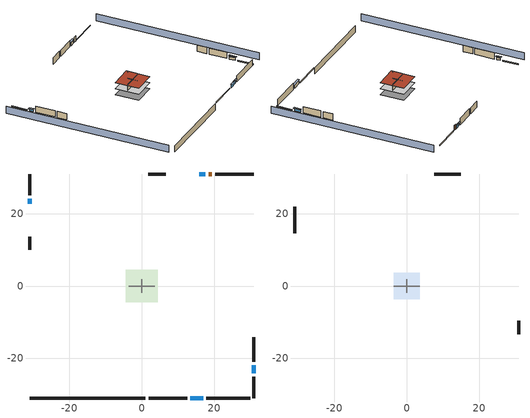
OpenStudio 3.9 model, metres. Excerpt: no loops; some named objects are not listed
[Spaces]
conditioned space 1
 floor foundation (Slab2 construction): -4.44,-4.44 -4.44,4.44 4.44,4.44 4.44,-4.44 z-2.13
 floor adiabatic (AdiabaticFloorConstruction): -4.44,-4.44 -4.44,4.44 4.44,4.44 4.44,-4.44 z0.3
 wall outside (Wall3 construction): 17.88,-30.94 30.01,-30.94 z0.3:2.74
 wall outside (Wall4 construction): -30.94,13.6 -30.94,10.08 z0.3:2.74
 wall outside (Wall7 construction): 6.68,30.94 1.74,30.94 z0.3:2.74
 wall outside (Wall8 construction): 30.94,-20.94 30.94,-14.2 z0.3:2.74
 wall outside (RimJoist1 construction): 1.9,-30.94 12.54,-30.94 z0.3:0.61
 wall outside (RimJoist2 construction): -30.94,30.94 -30.94,25.03 z0.3:0.61
 wall outside (RimJoist3 construction): 30.94,30.94 20.3,30.94 z0.3:0.61
 wall outside (RimJoist4 construction): 30.94,-30.94 30.94,-25.03 z0.3:0.61
 wall outside (AdiabaticWallConstruction): 13.47,-30.94 16.95,-30.94 z0.3:1.46; -30.94,24.1 -30.94,22.77 z0.3:1.19; 17.53,30.94 15.85,30.94 z0.3:1.43; 30.94,-24.1 30.94,-21.87 z0.3:1.31
 wall outside (AdiabaticWallConstruction 1): 19.38,30.94 18.46,30.94 z0.3:2.34
 wall to garage 1 (Wall5 construction): 3.66,0 -3.66,0 z0.3:2.74
 wall to garage 1 (Wall6 construction): 0,1.83 0,-1.83 z0.3:2.74
 wall foundation (FoundationWall1 construction): -30.94,-30.94 0.97,-30.94 z-2.13:0.3
 window (WindowConstruction): 13.47,-30.94 16.95,-30.94 z0.3:1.46
 window (WindowConstruction 1): -30.94,24.1 -30.94,22.77 z0.3:1.19
 window (WindowConstruction 2): 17.53,30.94 15.85,30.94 z0.3:1.43
 window (WindowConstruction 3): 30.94,-24.1 30.94,-21.87 z0.3:1.31
 door (Door): 19.37,30.94 18.46,30.94 z0.3:2.34
 ceiling adiabatic (AdiabaticFloorConstruction): 4.44,-4.44 4.44,4.44 -4.44,4.44 -4.44,-4.44 z0.3
 roof outside (Roof2 construction): -4.44,4.44 -4.44,-4.44 4.44,-4.44 4.44,4.44 z2.74
garage 1
 floor foundation (Slab1 construction): -3.66,-3.66 -3.66,3.66 3.66,3.66 3.66,-3.66 z0
 wall outside (Wall1 construction): -30.94,21.85 -30.94,14.53 z0.3:2.74
 wall outside (Wall2 construction): 14.92,30.94 7.61,30.94 z0.3:2.74
 wall outside (Wall9 construction): 30.94,-13.27 30.94,-9.61 z0.3:2.74
 roof outside (Roof1 construction): -3.66,3.66 -3.66,-3.66 3.66,-3.66 3.66,3.66 z2.74
shading: 35.51,-30.94 35.51,30.94 / -35.51,30.94 -35.51,-30.94 z0:2.74; 17.25,-30.94 13.16,-30.94 13.16,-31.55 17.25,-31.55 z1.77; -30.94,22.47 -30.94,24.4 -31.55,24.4 -31.55,22.47 z1.49; 15.55,30.94 17.84,30.94 17.84,31.55 15.55,31.55 z1.74; 30.94,-21.57 30.94,-24.4 31.55,-24.4 31.55,-21.57 z1.62
[Site]
Portland Intl Arpt_OR: Latitude {deg}=45.59; Longitude {deg}=-122.6; Time Zone {hr}=-8; Elevation {m}=33; Terrain=Suburbs; Keep Site Location Information=Yes
[Site:GroundTemperature:Shallow]
10.2558, 8.96328, 8.85977, 9.47314, 11.9355, 14.3863, 16.5111, 17.8571, 17.9714, 16.8767, 14.8061, 12.4304
[Site:WaterMainsTemperature]
Calculation Method=Schedule; Temperature Schedule=mains temperature schedule
[Building]
Building 1
[Material] Roughness=Rough
Name | Thickness {m} | Conductivity {W/m-K} | Density {kg/m3} | Specific Heat {J/kg-K} | Thermal Absorptance | Solar Absorptance | Visible Absorptance
asphalt or fiberglass shingles | 0.00635 | 0.162714 | 1121.4 | 1465.45 | 0.9 | 0.85 | 0.85
roof rigid ins | 0.00254769 | 0.029427 | 32.04 | 1214.23 | 0.9 | 0.7 | 0.7
osb sheathing 0.5 in. | 0.0127 | 0.115458 | 512.64 | 1214.23 | 0.9 | 0.6 | 0.6
roof rigid ins 1 | 0.051816 | 0.029427 | 32.04 | 1214.23 | 0.9 | 0.7 | 0.7
osb sheathing 0.75 in. | 0.01905 | 0.115458 | 512.64 | 1214.23 | 0.9 | 0.7 | 0.7
roof stud and cavity | 0.2032 | 0.667294 | 78.34581 | 1123.46 | 0.9 | 0.7 | 0.7
gypsum board | 0.0127 | 0.160291 | 801 | 837.4 | 0.9 | 0.6 | 0.6
wood siding | 0.0254 | 0.102417 | 544.68 | 1172.36 | 0.9 | 0.85 | 0.85
osb sheathing 0.5 in. 1 | 0.0127 | 0.115458 | 512.64 | 1214.23 | 0.9 | 0.7 | 0.7
wall stud and cavity | 0.1397 | 0.727959 | 139.0536 | 1170.24 | 0.9 | 0.6 | 0.6
wall stud and cavity 1 | 0.1397 | 0.550994 | 139.0536 | 1170.24 | 0.9 | 0.7 | 0.7
osb sheathing 0.5 in. 2; osb sheathing 0.5 in. 3 | 0.0127 | 0.115458 | 512.64 | 1214.23
wall stud and cavity 2 | 0.1397 | 0.335416 | 139.0536 | 1170.24 | 0.9 | 0.7 | 0.7
rim joist stud and cavity | 0.0508 | 0.178688 | 50.32683 | 1063.81 | 0.9 | 0.6 | 0.6
concrete 4.0 in. | 0.1016 | 1.803125 | 2242.8 | 837.4 | 0.9 | 0.7 | 0.7
concrete 8.0 in. | 0.2032 | 1.803125 | 2242.8 | 837.4 | 0.9 | 0.7 | 0.7
gypsum board 1 | 0.0127 | 0.160291 | 801 | 837.4 | 0.9 | 0.7 | 0.7
floor covering | 0.0127 | 0.0450781 | 54.468 | 1339.84 | 0.9 | 0.9 | 0.9
wood siding 1; wood siding 2 | 0.0254 | 0.102417 | 544.68 | 1172.36
wall rigid ins; floor rigid ins | 0.512978 | 0.029427 | 32.04 | 1214.23 | 0.9 | 0.7 | 0.7
wall stud and cavity 3 | 0.0889 | 0.380278 | 52.3479 | 1209.89 | 0.9 | 0.7 | 0.7
door material | 0.04445 | 0.0612267 | 512.64 | 1214.23 | 0.9 | 0.7 | 0.7
floor stud and cavity | 0.1397 | 1.75129 | 37.0049 | 1207.88 | 0.9 | 0.7 | 0.7
floor covering 1 | 0.0127 | 0.0433444 | 54.468 | 1339.84 | 0.9 | 0.6 | 0.6
wall stud and cavity 4 | 0.0889 | 0.391764 | 83.0341 | 1211.67 | 0.9 | 0.7 | 0.7
furniture material conditioned space 1; furniture material garage 1 | 0.1524 | 0.115458 | 640.8 | 1214.23 | 0.9 | 0.6 | 0.6
[Construction]
Roof1 construction: asphalt or fiberglass shingles, roof rigid ins, osb sheathing 0.5 in.
Roof2 construction: asphalt or fiberglass shingles, roof rigid ins 1, osb sheathing 0.75 in., roof stud and cavity, gypsum board
Wall1 construction; Wall2 construction: wood siding, osb sheathing 0.5 in. 1, wall stud and cavity
Wall3 construction; Wall4 construction: wood siding, osb sheathing 0.5 in. 1, wall stud and cavity 1, gypsum board
Wall5 construction: osb sheathing 0.5 in. 2, wall stud and cavity 2, gypsum board
Wall6 construction: osb sheathing 0.5 in. 3, wall stud and cavity 2, gypsum board
Wall7 construction; Wall8 construction: wood siding, osb sheathing 0.5 in. 2, wall stud and cavity 1, gypsum board
Wall9 construction: wood siding, osb sheathing 0.5 in. 2, wall stud and cavity
RimJoist1 construction; RimJoist2 construction; RimJoist3 construction; RimJoist4 construction: wood siding, rim joist stud and cavity
Slab1 construction: concrete 4.0 in.
FoundationWall1 construction: concrete 8.0 in., gypsum board 1
Slab2 construction: concrete 4.0 in., floor covering
WindowConstruction; WindowConstruction 1; WindowConstruction 2; WindowConstruction 3: WindowMaterial
AdiabaticWallConstruction: wood siding 1, wall rigid ins, wall stud and cavity 3, gypsum board
Door: door material
AdiabaticWallConstruction 1: wood siding 2, wall rigid ins, wall stud and cavity 3, gypsum board
AdiabaticFloorConstruction: floor stud and cavity, floor rigid ins, osb sheathing 0.75 in., floor covering 1
PartitionWallConstruction: gypsum board, wall stud and cavity 4, gypsum board
furniture construction conditioned space 1: furniture material conditioned space 1
furniture construction garage 1: furniture material garage 1
[WindowMaterial:SimpleGlazingSystem]
WindowMaterial: U-Factor {W/m2-K}=4.76952; Solar Heat Gain Coefficient=0.63
[ThermalZone] Multiplier=1; Use Ideal Air Loads=No
Name | Volume {m3} | Thermostat
conditioned space | 384.656 | conditioned space temperature setpoint
garage | 130.484
[Sizing:Zone]
garage: Zone Cooling Design Supply Air Temperature Input Method=SupplyAirTemperature; Zone Cooling Design Supply Air Temperature {C}=14; Zone Cooling Design Supply Air Temperature Difference {deltaC}=11.11; Zone Heating Design Supply Air Temperature Input Method=SupplyAirTemperature; Zone Heating Design Supply Air Temperature {C}=40; Zone Heating Design Supply Air Temperature Difference {deltaC}=11.11; Zone Cooling Design Supply Air Humidity Ratio {kg-H2O/kg-air}=0.0085; Zone Heating Design Supply Air Humidity Ratio {kg-H2O/kg-air}=0.008; Cooling Design Air Flow Method=DesignDay; Heating Design Air Flow Method=DesignDay; Account for Dedicated Outdoor Air System=No; Dedicated Outdoor Air System Control Strategy=NeutralSupplyAir; Dedicated Outdoor Air Low Setpoint Temperature for Design {C}=autosize; Dedicated Outdoor Air High Setpoint Temperature for Design {C}=autosize; Zone Load Sizing Method=Sensible Load Only No Latent Load; Zone Latent Cooling Design Supply Air Humidity Ratio Input Method=HumidityRatioDifference; Zone Cooling Design Supply Air Humidity Ratio Difference {kgWater/kgDryAir}=0.005; Zone Latent Heating Design Supply Air Humidity Ratio Input Method=HumidityRatioDifference; Zone Humidification Design Supply Air Humidity Ratio Difference {kgWater/kgDryAir}=0.005; Sizing Option=Coincident
[Space]
Name | Thermal Zone | Volume {m3}
conditioned space 1 | conditioned space | 384.656
garage 1 | garage | 130.484
[ThermostatSetpoint:DualSetpoint]
conditioned space temperature setpoint: Heating Setpoint Temperature Schedule=heating setpoint; Cooling Setpoint Temperature Schedule=cooling setpoint; Temperature Difference Between Cutout And Setpoint {deltaC}=0
[Foundation:Kiva] Wall Depth Below Slab {m}=0.2032
Name | Initial Indoor Air Temperature {C} | Wall Height Above Grade {m}
Foundation Kiva 1 | 13.4258 | 0.1016
Foundation Kiva 2 | 18.3333 | 0.3048
[Foundation:Kiva:Settings]
Soil Conductivity {W/m-K}=1.3848; Soil Density {kg/m3}=1842.3; Soil Specific Heat {J/kg-K}=418.7; Ground Solar Absorptivity=0.9; Ground Thermal Absorptivity=0.9; Ground Surface Roughness {m}=0.03; Far-Field Width {m}=40; Deep-Ground Boundary Condition=ZeroFlux; Deep-Ground Depth {m}=40; Minimum Cell Dimension {m}=0.2; Maximum Cell Growth Coefficient=3; Simulation Timestep=Timestep
[SurfaceProperty:ExposedFoundationPerimeter] Exposed Perimeter Calculation Method=TotalExposedPerimeter
Name | Total Exposed Perimeter {m}
Slab1 | 18.288
Slab2 | 31.91256
[SurfaceProperty:IncidentSolarMultiplier] Incident Solar Multiplier=1; Incident Solar Multiplier Schedule=trans schedule winter=0.85 summer=0.7
Window1; Window2; Window3; Window4
[InternalMass:Definition] Design Level Calculation Method=SurfaceArea
Name | Construction | Surface Area {m2}
partition wall mass | PartitionWallConstruction | 157.749
furniture mass conditioned space 1 | furniture construction conditioned space 1 | 63.09974
furniture mass garage 1 | furniture construction garage 1 | 5.35122
[InternalMass] Multiplier=1
Name | Internal Mass Definition | Space or SpaceType
partition wall mass | partition wall mass | conditioned space 1
furniture mass conditioned space 1 | furniture mass conditioned space 1 | conditioned space 1
furniture mass garage 1 | furniture mass garage 1 | garage 1
[Fan:SystemModel]
mini split heat pump supply fan: Availability Schedule=Always On Discrete; Design Maximum Air Flow Rate {m3/s}=0.48764; Speed Control Method=Discrete; Electric Power Minimum Flow Rate Fraction=0.2; Design Pressure Rise {Pa}=500; Motor Efficiency=1; Motor In Air Stream Fraction=1; Design Electric Power Consumption {W}=autosize; Design Power Sizing Method=PowerPerFlow; Electric Power Per Unit Flow Rate {W/(m3/s)}=148.322; Electric Power Per Unit Flow Rate Per Unit Pressure {W-s/m3-Pa}=1.66667; Fan Total Efficiency=0.7; Motor Loss Radiative Fraction=0; Speed Flow Fraction 1=0.20706; Speed Electric Power Fraction 1=0.00888; Speed Flow Fraction 2=0.252; Speed Electric Power Fraction 2=0.016; Speed Flow Fraction 3=0.812; Speed Electric Power Fraction 3=0.53539; Speed Flow Fraction 4=1; Speed Electric Power Fraction 4=1
[EnergyManagementSystem:Sensor]
Name | Output Variable or Output Meter Index Key | Output Variable or Output Meter
mini_split_heat_pump_supply_fan_s | mini split heat pump supply fan | Fan Electricity Energy
water_heater_amb_temp | garage | Zone Mean Air Temperature
water_heater_amb_rh | garage | Zone Air Relative Humidity
water_heater_T_set | water heater setpoint | Schedule Value
out_pb_s |  | Site Outdoor Air Barometric Pressure
out_wt_s |  | Site Outdoor Air Humidity Ratio
site_vw_s |  | Site Wind Speed
hvac_availability_schedule_s | hvac availability schedule | Schedule Value
cool_season | cooling season schedule | Schedule Value
mini_split_heat_pump_airloop_Fan_RTF_s | mini split heat pump supply fan | Fan Runtime Fraction Speed 1
mini_split_heat_pump_airloop_Fan_RTF_s_1 | mini split heat pump supply fan | Fan Runtime Fraction Speed 2
mini_split_heat_pump_airloop_Fan_RTF_s_2 | mini split heat pump supply fan | Fan Runtime Fraction Speed 3
mini_split_heat_pump_airloop_Fan_RTF_s_3 | mini split heat pump supply fan | Fan Runtime Fraction Speed 4
natural_vent_s | natural vent schedule | Schedule Value
htg_sp_s; htg_sp_s_1 | heating setpoint | Schedule Value
clg_sp_s; clg_sp_s_1 | cooling setpoint | Schedule Value
mech_vent_range_fan_0_sch_s | mech vent range fan 0 schedule | Schedule Value
mech_vent_bath_fan_0_sch_s | mech vent bath fan 0 schedule | Schedule Value
clothes_dryer_exhaust_0_sch_s | clothes_dryer | Schedule Value
htg_load_cond |  | Heating:EnergyTransfer:Zone:CONDITIONED SPACE
clg_load_cond |  | Cooling:EnergyTransfer:Zone:CONDITIONED SPACE
s_conv | FoundationWall1 | Surface Inside Face Convection Heat Gain Energy
s_ig | FoundationWall1 | Surface Inside Face Internal Gains Radiation Heat Gain Energy
s_sol | FoundationWall1 | Surface Inside Face Solar Radiation Heat Gain Energy
s_lgt | FoundationWall1 | Surface Inside Face Lights Radiation Heat Gain Energy
s_surf | FoundationWall1 | Surface Inside Face Net Surface Thermal Radiation Heat Gain Energy
s_conv_1 | inferred conditioned ceiling | Surface Inside Face Convection Heat Gain Energy
s_ig_1 | inferred conditioned ceiling | Surface Inside Face Internal Gains Radiation Heat Gain Energy
s_sol_1 | inferred conditioned ceiling | Surface Inside Face Solar Radiation Heat Gain Energy
s_lgt_1 | inferred conditioned ceiling | Surface Inside Face Lights Radiation Heat Gain Energy
s_surf_1 | inferred conditioned ceiling | Surface Inside Face Net Surface Thermal Radiation Heat Gain Energy
s_conv_2 | inferred conditioned floor | Surface Inside Face Convection Heat Gain Energy
s_ig_2 | inferred conditioned floor | Surface Inside Face Internal Gains Radiation Heat Gain Energy
s_sol_2 | inferred conditioned floor | Surface Inside Face Solar Radiation Heat Gain Energy
s_lgt_2 | inferred conditioned floor | Surface Inside Face Lights Radiation Heat Gain Energy
s_surf_2 | inferred conditioned floor | Surface Inside Face Net Surface Thermal Radiation Heat Gain Energy
s_conv_3 | RimJoist1 | Surface Inside Face Convection Heat Gain Energy
s_ig_3 | RimJoist1 | Surface Inside Face Internal Gains Radiation Heat Gain Energy
s_sol_3 | RimJoist1 | Surface Inside Face Solar Radiation Heat Gain Energy
s_lgt_3 | RimJoist1 | Surface Inside Face Lights Radiation Heat Gain Energy
s_surf_3 | RimJoist1 | Surface Inside Face Net Surface Thermal Radiation Heat Gain Energy
s_conv_4 | RimJoist2 | Surface Inside Face Convection Heat Gain Energy
s_ig_4 | RimJoist2 | Surface Inside Face Internal Gains Radiation Heat Gain Energy
s_sol_4 | RimJoist2 | Surface Inside Face Solar Radiation Heat Gain Energy
s_lgt_4 | RimJoist2 | Surface Inside Face Lights Radiation Heat Gain Energy
s_surf_4 | RimJoist2 | Surface Inside Face Net Surface Thermal Radiation Heat Gain Energy
s_conv_5 | RimJoist3 | Surface Inside Face Convection Heat Gain Energy
s_ig_5 | RimJoist3 | Surface Inside Face Internal Gains Radiation Heat Gain Energy
s_sol_5 | RimJoist3 | Surface Inside Face Solar Radiation Heat Gain Energy
s_lgt_5 | RimJoist3 | Surface Inside Face Lights Radiation Heat Gain Energy
s_surf_5 | RimJoist3 | Surface Inside Face Net Surface Thermal Radiation Heat Gain Energy
s_conv_6 | RimJoist4 | Surface Inside Face Convection Heat Gain Energy
s_ig_6 | RimJoist4 | Surface Inside Face Internal Gains Radiation Heat Gain Energy
s_sol_6 | RimJoist4 | Surface Inside Face Solar Radiation Heat Gain Energy
s_lgt_6 | RimJoist4 | Surface Inside Face Lights Radiation Heat Gain Energy
s_surf_6 | RimJoist4 | Surface Inside Face Net Surface Thermal Radiation Heat Gain Energy
s_conv_7 | Roof2 | Surface Inside Face Convection Heat Gain Energy
s_ig_7 | Roof2 | Surface Inside Face Internal Gains Radiation Heat Gain Energy
s_sol_7 | Roof2 | Surface Inside Face Solar Radiation Heat Gain Energy
s_lgt_7 | Roof2 | Surface Inside Face Lights Radiation Heat Gain Energy
s_surf_7 | Roof2 | Surface Inside Face Net Surface Thermal Radiation Heat Gain Energy
s_conv_8 | Slab2 | Surface Inside Face Convection Heat Gain Energy
s_ig_8 | Slab2 | Surface Inside Face Internal Gains Radiation Heat Gain Energy
s_sol_8 | Slab2 | Surface Inside Face Solar Radiation Heat Gain Energy
s_lgt_8 | Slab2 | Surface Inside Face Lights Radiation Heat Gain Energy
s_surf_8 | Slab2 | Surface Inside Face Net Surface Thermal Radiation Heat Gain Energy
ss_sol | Door1 | Surface Inside Face Solar Radiation Heat Gain Energy
ss_lgt | Door1 | Surface Inside Face Lights Radiation Heat Gain Energy
ss_conv | Door1 | Surface Inside Face Convection Heat Gain Energy
ss_ig | Door1 | Surface Inside Face Internal Gains Radiation Heat Gain Energy
ss_surf | Door1 | Surface Inside Face Net Surface Thermal Radiation Heat Gain Energy
ss_conv_1 | Window1 | Surface Inside Face Convection Heat Gain Energy
ss_ig_1 | Window1 | Surface Inside Face Internal Gains Radiation Heat Gain Energy
ss_surf_1 | Window1 | Surface Inside Face Net Surface Thermal Radiation Heat Gain Energy
ss_trans_in | Window1 | Surface Window Transmitted Solar Radiation Rate
ss_back_out | Window1 | Surface Window Shortwave from Zone Back Out Window Heat Transfer Rate
ss_trans_out | Window1 | Surface Inside Face Initial Transmitted Diffuse Transmitted Out Window Solar Radiation Rate
ss_conv_2 | Window2 | Surface Inside Face Convection Heat Gain Energy
ss_ig_2 | Window2 | Surface Inside Face Internal Gains Radiation Heat Gain Energy
ss_surf_2 | Window2 | Surface Inside Face Net Surface Thermal Radiation Heat Gain Energy
ss_trans_in_1 | Window2 | Surface Window Transmitted Solar Radiation Rate
ss_back_out_1 | Window2 | Surface Window Shortwave from Zone Back Out Window Heat Transfer Rate
ss_trans_out_1 | Window2 | Surface Inside Face Initial Transmitted Diffuse Transmitted Out Window Solar Radiation Rate
ss_conv_3 | Window3 | Surface Inside Face Convection Heat Gain Energy
ss_ig_3 | Window3 | Surface Inside Face Internal Gains Radiation Heat Gain Energy
ss_surf_3 | Window3 | Surface Inside Face Net Surface Thermal Radiation Heat Gain Energy
ss_trans_in_2 | Window3 | Surface Window Transmitted Solar Radiation Rate
ss_back_out_2 | Window3 | Surface Window Shortwave from Zone Back Out Window Heat Transfer Rate
ss_trans_out_2 | Window3 | Surface Inside Face Initial Transmitted Diffuse Transmitted Out Window Solar Radiation Rate
ss_conv_4 | Window4 | Surface Inside Face Convection Heat Gain Energy
ss_ig_4 | Window4 | Surface Inside Face Internal Gains Radiation Heat Gain Energy
ss_surf_4 | Window4 | Surface Inside Face Net Surface Thermal Radiation Heat Gain Energy
ss_trans_in_3 | Window4 | Surface Window Transmitted Solar Radiation Rate
ss_back_out_3 | Window4 | Surface Window Shortwave from Zone Back Out Window Heat Transfer Rate
ss_trans_out_3 | Window4 | Surface Inside Face Initial Transmitted Diffuse Transmitted Out Window Solar Radiation Rate
s_conv_9 | Wall3 | Surface Inside Face Convection Heat Gain Energy
s_ig_9 | Wall3 | Surface Inside Face Internal Gains Radiation Heat Gain Energy
s_sol_9 | Wall3 | Surface Inside Face Solar Radiation Heat Gain Energy
s_lgt_9 | Wall3 | Surface Inside Face Lights Radiation Heat Gain Energy
s_surf_9 | Wall3 | Surface Inside Face Net Surface Thermal Radiation Heat Gain Energy
s_conv_10 | Wall4 | Surface Inside Face Convection Heat Gain Energy
s_ig_10 | Wall4 | Surface Inside Face Internal Gains Radiation Heat Gain Energy
s_sol_10 | Wall4 | Surface Inside Face Solar Radiation Heat Gain Energy
s_lgt_10 | Wall4 | Surface Inside Face Lights Radiation Heat Gain Energy
s_surf_10 | Wall4 | Surface Inside Face Net Surface Thermal Radiation Heat Gain Energy
s_conv_11 | Wall5 | Surface Inside Face Convection Heat Gain Energy
s_ig_11 | Wall5 | Surface Inside Face Internal Gains Radiation Heat Gain Energy
s_sol_11 | Wall5 | Surface Inside Face Solar Radiation Heat Gain Energy
s_lgt_11 | Wall5 | Surface Inside Face Lights Radiation Heat Gain Energy
s_surf_11 | Wall5 | Surface Inside Face Net Surface Thermal Radiation Heat Gain Energy
s_conv_12 | Wall6 | Surface Inside Face Convection Heat Gain Energy
s_ig_12 | Wall6 | Surface Inside Face Internal Gains Radiation Heat Gain Energy
s_sol_12 | Wall6 | Surface Inside Face Solar Radiation Heat Gain Energy
s_lgt_12 | Wall6 | Surface Inside Face Lights Radiation Heat Gain Energy
s_surf_12 | Wall6 | Surface Inside Face Net Surface Thermal Radiation Heat Gain Energy
s_conv_13 | Wall7 | Surface Inside Face Convection Heat Gain Energy
s_ig_13 | Wall7 | Surface Inside Face Internal Gains Radiation Heat Gain Energy
s_sol_13 | Wall7 | Surface Inside Face Solar Radiation Heat Gain Energy
s_lgt_13 | Wall7 | Surface Inside Face Lights Radiation Heat Gain Energy
s_surf_13 | Wall7 | Surface Inside Face Net Surface Thermal Radiation Heat Gain Energy
s_conv_14 | Wall8 | Surface Inside Face Convection Heat Gain Energy
s_ig_14 | Wall8 | Surface Inside Face Internal Gains Radiation Heat Gain Energy
s_sol_14 | Wall8 | Surface Inside Face Solar Radiation Heat Gain Energy
s_lgt_14 | Wall8 | Surface Inside Face Lights Radiation Heat Gain Energy
s_surf_14 | Wall8 | Surface Inside Face Net Surface Thermal Radiation Heat Gain Energy
im_conv | furniture mass conditioned space 1 | Surface Inside Face Convection Heat Gain Energy
im_ig | furniture mass conditioned space 1 | Surface Inside Face Internal Gains Radiation Heat Gain Energy
im_sol | furniture mass conditioned space 1 | Surface Inside Face Solar Radiation Heat Gain Energy
im_lgt | furniture mass conditioned space 1 | Surface Inside Face Lights Radiation Heat Gain Energy
im_surf | furniture mass conditioned space 1 | Surface Inside Face Net Surface Thermal Radiation Heat Gain Energy
im_conv_1 | partition wall mass | Surface Inside Face Convection Heat Gain Energy
im_ig_1 | partition wall mass | Surface Inside Face Internal Gains Radiation Heat Gain Energy
im_sol_1 | partition wall mass | Surface Inside Face Solar Radiation Heat Gain Energy
im_lgt_1 | partition wall mass | Surface Inside Face Lights Radiation Heat Gain Energy
im_surf_1 | partition wall mass | Surface Inside Face Net Surface Thermal Radiation Heat Gain Energy
airflow_gain | infil flow | Infiltration Sensible Heat Gain Energy
airflow_loss | infil flow | Infiltration Sensible Heat Loss Energy
airflow_gain_1 | natural vent flow | Infiltration Sensible Heat Gain Energy
airflow_loss_1 | natural vent flow | Infiltration Sensible Heat Loss Energy
airflow_gain_2 | whole house fan flow | Infiltration Sensible Heat Gain Energy
airflow_loss_2 | whole house fan flow | Infiltration Sensible Heat Loss Energy
mv_conv | mech vent bath fan 0 | Electric Equipment Convective Heating Energy
mv_rad | mech vent bath fan 0 | Electric Equipment Radiant Heating Energy
mv_conv_1 | mech vent house fan | Electric Equipment Convective Heating Energy
mv_rad_1 | mech vent house fan | Electric Equipment Radiant Heating Energy
mv_conv_2 | mech vent house fan cfis | Electric Equipment Convective Heating Energy
mv_rad_2 | mech vent house fan cfis | Electric Equipment Radiant Heating Energy
mv_conv_3 | mech vent range fan 0 | Electric Equipment Convective Heating Energy
mv_rad_3 | mech vent range fan 0 | Electric Equipment Radiant Heating Energy
mv_conv_4 | mech vent house fan latent load | Other Equipment Convective Heating Energy
mv_rad_4 | mech vent house fan latent load | Other Equipment Radiant Heating Energy
mv_conv_5 | mech vent house fan sensible load | Other Equipment Convective Heating Energy
mv_rad_5 | mech vent house fan sensible load | Other Equipment Radiant Heating Energy
ig_lgt_conv | interior lighting | Lights Convective Heating Energy
ig_lgt_rad | interior lighting | Lights Radiant Heating Energy
ig_lgt_vis | interior lighting | Lights Visible Radiation Heating Energy
ig_ee_conv | ceiling fan | Electric Equipment Convective Heating Energy
ig_ee_rad | ceiling fan | Electric Equipment Radiant Heating Energy
ig_ee_conv_1 | clothes dryer | Electric Equipment Convective Heating Energy
ig_ee_rad_1 | clothes dryer | Electric Equipment Radiant Heating Energy
ig_ee_conv_2 | clothes washer | Electric Equipment Convective Heating Energy
ig_ee_rad_2 | clothes washer | Electric Equipment Radiant Heating Energy
ig_ee_conv_3 | cooking range | Electric Equipment Convective Heating Energy
ig_ee_rad_3 | cooking range | Electric Equipment Radiant Heating Energy
ig_ee_conv_4 | dishwasher | Electric Equipment Convective Heating Energy
ig_ee_rad_4 | dishwasher | Electric Equipment Radiant Heating Energy
ig_ee_conv_5 | fridge | Electric Equipment Convective Heating Energy
ig_ee_rad_5 | fridge | Electric Equipment Radiant Heating Energy
ig_ee_conv_6 | misc plug loads | Electric Equipment Convective Heating Energy
ig_ee_rad_6 | misc plug loads | Electric Equipment Radiant Heating Energy
ig_ee_conv_7 | misc tv | Electric Equipment Convective Heating Energy
ig_ee_rad_7 | misc tv | Electric Equipment Radiant Heating Energy
ig_ee_conv_8 | whole house fan | Electric Equipment Convective Heating Energy
ig_ee_rad_8 | whole house fan | Electric Equipment Radiant Heating Energy
ig_oe_conv | clothes dryer 1 | Other Equipment Convective Heating Energy
ig_oe_rad | clothes dryer 1 | Other Equipment Radiant Heating Energy
ig_oe_conv_1 | cooking range 1 | Other Equipment Convective Heating Energy
ig_oe_rad_1 | cooking range 1 | Other Equipment Radiant Heating Energy
ig_oe_conv_2 | general water use latent | Other Equipment Convective Heating Energy
ig_oe_rad_2 | general water use latent | Other Equipment Radiant Heating Energy
ig_oe_conv_3 | general water use sensible | Other Equipment Convective Heating Energy
ig_oe_rad_3 | general water use sensible | Other Equipment Radiant Heating Energy
ig_ppl_conv | occupants | People Convective Heating Energy
ig_ppl_rad | occupants | People Radiant Heating Energy
[EnergyManagementSystem:Program]
mini_split_heat_pump_supply_fan_disaggregate_program: Set mini_split_heat_pump_supply_fan_clg = 0; Set mini_split_heat_pump_supply_fan_primary_htg = 0; Set mini_split_heat_pump_supply_fan_backup_htg = 0; If mini_split_heat_pump_clg_coil_s > 0; Set mini_split_heat_pump_supply_fan_clg = mini_split_heat_pump_supply_fan_s; ElseIf mini_split_heat_pump_htg_coil_s > 0 && (mini_split_heat_pump_backup_htg_coil_s > 0); Set mini_split_heat_pump_supply_fan_primary_htg = mini_split_heat_pump_supply_fan_s * mini_split_heat_pump_htg_coil_s / (mini_split_heat_pump_htg_coil_s + mini_split_heat_pump_backup_htg_coil_s); Set mini_split_heat_pump_supply_fan_backup_htg = mini_split_heat_pump_supply_fan_s * mini_split_heat_pump_backup_htg_coil_s / (mini_split_heat_pump_htg_coil_s + mini_split_heat_pump_backup_htg_coil_s); ElseIf mini_split_heat_pump_htg_coil_s > 0; Set mini_split_heat_pump_supply_fan_primary_htg = mini_split_heat_pump_supply_fan_s; Else; Set mini_split_heat_pump_supply_fan_backup_htg = mini_split_heat_pump_supply_fan_s; EndIf
water_heater_InletAir: Set water_heater_Tamb_act = water_heater_amb_temp; Set water_heater_RHamb_act = 0; Set water_heater_RHamb_act = water_heater_RHamb_act + (water_heater_amb_rh / 100) / 1; Set water_heater_sens_act = (0 - water_heater_sens_cool - (water_heater_tl + water_heater_fan_pwr)) / 1; Set water_heater_lat_act = (0 - water_heater_lat_cool) / 1
water_heater_Control: Set water_heater_HPWHSchedOverride = water_heater_T_set; If (water_heater_amb_temp<5.56) || (water_heater_amb_temp>48.89); Set water_heater_UESchedOverride = water_heater_T_set; Set water_heater_LESchedOverride = water_heater_T_set; Else; Set water_heater_UESchedOverride = water_heater_T_set - 9.0; Set water_heater_LESchedOverride = 0; EndIf
water_heater_hpwh_EC_adj: If WarmupFlag == 0; Set dhw_e_cons = water_heater_tank_energy + water_heater_tank_on_cycle_parasitic + water_heater_tank_off_cycle_parasitic + water_heater_coil_energy + water_heater_fan_energy; Set water_heater_hpwh_ec_adj_act = 0.0 * dhw_e_cons / 1; EndIf
fridge_schedule_program: Set Tin = fridge_tin_s*(9.0/5.0)+32.0; Set fridge_schedule_act = 0; If (Hour == 0); Set fridge_schedule_act = (-0.487+0.019*Tin); ElseIf (Hour == 1); Set fridge_schedule_act = (-0.34+0.016*Tin); ElseIf (Hour == 2); Set fridge_schedule_act = (-0.37+0.017*Tin); ElseIf (Hour == 3); Set fridge_schedule_act = (-0.361+0.016*Tin); ElseIf (Hour == 4); Set fridge_schedule_act = (-0.515+0.018*Tin); ElseIf (Hour == 5); Set fridge_schedule_act = (-0.684+0.021*Tin); ElseIf (Hour == 6); Set fridge_schedule_act = (-0.471+0.019*Tin); ElseIf (Hour == 7); Set fridge_schedule_act = (-0.159+0.015*Tin); ElseIf (Hour == 8); Set fridge_schedule_act = (-0.079+0.015*Tin); ElseIf (Hour == 9); Set fridge_schedule_act = (-0.417+0.019*Tin); ElseIf (Hour == 10); Set fridge_schedule_act = (-0.411+0.018*Tin); ElseIf (Hour == 11); Set fridge_schedule_act = (-0.386+0.018*Tin); ElseIf (Hour == 12); Set fridge_schedule_act = (-0.24+0.016*Tin); ElseIf (Hour == 13); Set fridge_schedule_act = (-0.314+0.017*Tin); ElseIf (Hour == 14); Set fridge_schedule_act = (-0.16+0.015*Tin); ElseIf (Hour == 15); Set fridge_schedule_act = (-0.121+0.015*Tin); ElseIf (Hour == 16); Set fridge_schedule_act = (-0.469+0.02*Tin); ElseIf (Hour == 17); Set fridge_schedule_act = (-0.412+0.02*Tin); ElseIf (Hour == 18); Set fridge_schedule_act = (-0.091+0.017*Tin); ElseIf (Hour == 19); Set fridge_schedule_act = (0.077+0.014*Tin); ElseIf (Hour == 20); Set fridge_schedule_act = (-0.118+0.016*Tin); ElseIf (Hour == 21); Set fridge_schedule_act = (-0.247+0.017*Tin); ElseIf (Hour == 22); Set fridge_schedule_act = (-0.445+0.019*Tin); ElseIf (Hour == 23); Set fridge_schedule_act = (-0.544+0.02*Tin); EndIf
natural_vent_program: Set Tin = tin_s; Set Tout = tout_s; Set Wout = out_wt_s; Set Pbar = out_pb_s; Set Phiout = (@RhFnTdbWPb Tout Wout Pbar); Set MaxHR = 0.0115; Set Tnvsp = (htg_sp_s + clg_sp_s) / 2; Set NVavail = natural_vent_s; Set ClgSsnAvail = cool_season; Set Qnv = 0; Set Qwhf = 0; Set whole_house_fan_act = 0; If ((Wout < MaxHR) && (Tin > Tout) && (Tin > Tnvsp) && (ClgSsnAvail > 0))|| ((Tin > Tout) && (Tin > Tnvsp) && (hvac_availability_schedule_s == 0)); Set WHF_Flow = 0; Set Adj = (Tin-Tnvsp)/(Tin-Tout); Set Adj = (@Min Adj 1); Set Adj = (@Max Adj 0); If (WHF_Flow > 0); Set Qwhf = WHF_Flow*Adj; Set WHF_W = 0; Set whole_house_fan_act = WHF_W*Adj; ElseIf (NVavail > 0); Set NVArea = 3753.3757190400006; Set Cs = 0.00010930442197923115; Set Cw = 7.138622473985284e-05; Set Tdiff = Tin-Tout; Set dT = (@Abs Tdiff); Set Vwind = site_vw_s; Set SGNV = NVArea*Adj*((((Cs*dT)+(Cw*(Vwind^2)))^0.5)/1000); Set MaxNV = 2.1369780228096005; Set Qnv = (@Min SGNV MaxNV); EndIf; EndIf; Set natural_vent_flow_act = Qnv; Set whole_house_fan_flow_act = Qwhf; Set natural_vent_program_Qnv = Qnv; Set natural_vent_program_Qwhf = Qwhf
infil_program: Set p_m = 0.14; Set p_s = 0.22; Set s_m = 270; Set s_s = 370; Set z_m = 9.99744; Set z_s = 2.9718; Set f_t = (((s_m/z_m)^p_m)*((z_s/s_s)^p_s)); Set Tdiff = tin_s-tout_s; Set dT = @Abs Tdiff; Set c = 0.1247; Set Cs = 0.0648; Set Cw = 0.1634; Set n = 0.65; Set sft = (f_t*0.5); Set temp1 = ((c*Cw)*((sft*site_vw_s)^(2*n)))^2; Set Qinf = (((c*Cs*(dT^n))^2)+temp1)^0.5; Set Qinf = (@Max Qinf 0); Set mech_vent_house_fan_sensible_load_act = 0.0; Set mech_vent_house_fan_latent_load_act = 0.0; Set OASupInPb = out_pb_s; Set OASupInTemp = tout_s; Set OASupInW = out_wt_s; Set OASupRho = (@RhoAirFnPbTdbW OASupInPb OASupInTemp OASupInW); Set OASupCp = (@CpAirFnW OASupInW); Set OASupInEnth = (@HFnTdbW OASupInTemp OASupInW); Set ZoneTemp = tin_s; Set ZoneW = win_s; Set ZoneCp = (@CpAirFnW ZoneW); Set ZoneAirEnth = (@HFnTdbW ZoneTemp ZoneW); Set mech_vent_house_fan_cfis_act = 0.0; Set QWHV_cfis_sup = 0.0; Set QWHV_cfis_suppl_sup = 0.0; Set QWHV_cfis_suppl_exh = 0.0; Set Qrange = 0; Set Qrange = Qrange + 0.04719 * mech_vent_range_fan_0_sch_s; Set Qbath = 0; Set Qbath = Qbath + 0.04719 * mech_vent_bath_fan_0_sch_s; Set Qdryer = 0; Set Qdryer = Qdryer + 0.1246 * clothes_dryer_exhaust_0_sch_s; Set QWHV_sup = 0.0; Set QWHV_exh = 0.0; Set Qsupply = QWHV_sup + QWHV_cfis_sup + QWHV_cfis_suppl_sup; Set Qexhaust = Qrange + Qbath + Qdryer + QWHV_exh + QWHV_cfis_suppl_exh; Set Qfan = (@Max Qexhaust Qsupply); Set Qducts = 0; If Qducts < 0; Set Qsupply = Qsupply - Qducts; Else; Set Qexhaust = Qexhaust + Qducts; EndIf; Set Qfan_with_ducts = (@Max Qexhaust Qsupply); Set Qimb = (@Abs (Qsupply - Qexhaust)); If Qinf + Qimb > 0; Set Qtot = Qfan_with_ducts + (Qinf^2) / (Qinf + Qimb); Else; Set Qtot = Qfan_with_ducts; EndIf; Set Qinf_adj = Qtot - Qfan; Set infil_flow_act = Qinf_adj; Set infil_program_Qinf = Qinf_adj; Set infil_program_Qfan = Qfan; Set Qload = Qfan; Set Effectiveness_Sens = 0.0; Set Effectiveness_Lat = 0.0; Set Fan_MFR = Qload * OASupRho; Set ZoneInEnth = OASupInEnth; Set ZoneInTemp = OASupInTemp; Set FanTotalToCond = Fan_MFR * (ZoneInEnth - ZoneAirEnth); Set FanSensToCond = Fan_MFR * ZoneCp * (ZoneInTemp - ZoneTemp); Set FanLatToCond = FanTotalToCond - FanSensToCond; Set mech_vent_house_fan_sensible_load_act = mech_vent_house_fan_sensible_load_act + FanSensToCond; Set mech_vent_house_fan_latent_load_act = mech_vent_house_fan_latent_load_act + FanLatToCond
[ElectricEquipment:Definition] Design Level Calculation Method=EquipmentLevel
Name | Design Level {W} | Fraction Latent | Fraction Radiant | Fraction Lost
ceiling fan | 18.7691 | 0 | 0.558 | 0
clothes washer | 204.054 | 0.03 | 0.162 | 0.7
clothes dryer | 3503.08 | 0.015 | 0.081 | 0.85
dishwasher | 219.099 | 0.3 | 0.18 | 0.4
fridge | 43.7215 | 0 | 0.6 | 0
cooking range | 22.2174 | 0.16 | 0.384 | 0.2
misc tv | 430.411 | 0 | 0.6 | 0
misc plug loads | 358.557 | 0.021 | 0.558 | 0.049
whole house fan; mech vent house fan | 0 | 0 | 0 | 1
mech vent house fan cfis | 0 | 0 | 0 | 0
mech vent range fan 0; mech vent bath fan 0 | 30 | 0 | 0 | 1
[ElectricEquipment] Space or SpaceType=conditioned space 1
Name | Electric Equipment Definition | Schedule
ceiling fan | ceiling fan | ceiling_fan
clothes washer | clothes washer | clothes_washer
clothes dryer | clothes dryer | clothes_dryer
dishwasher | dishwasher | dishwasher
fridge | fridge | fridge schedule
cooking range | cooking range | cooking_range
misc tv | misc tv | plug_loads_tv
misc plug loads | misc plug loads | plug_loads_other
whole house fan | whole house fan | Always On Discrete
mech vent house fan | mech vent house fan | mech vent house fan schedule
mech vent house fan cfis | mech vent house fan cfis | mech vent house fan cfis schedule
mech vent range fan 0 | mech vent range fan 0 | mech vent range fan 0 schedule
mech vent bath fan 0 | mech vent bath fan 0 | mech vent bath fan 0 schedule
[EnergyManagementSystem:Actuator]
Name | Actuated Component | Actuated Component Type | Actuated Component Control Type | Zone or Space
water_heater_sens_act | water heater sens | OtherEquipment | Power Level | garage 1
water_heater_lat_act | water heater lat | OtherEquipment | Power Level | garage 1
water_heater_hpwh_ec_adj_act | water heater energy adjustment1 | OtherEquipment | Power Level | garage 1
whole_house_fan_act | whole house fan | ElectricEquipment | Electricity Rate | conditioned space 1
mech_vent_house_fan_cfis_act | mech vent house fan cfis | ElectricEquipment | Electricity Rate | conditioned space 1
mech_vent_house_fan_sensible_load_act | mech vent house fan sensible load | OtherEquipment | Power Level | conditioned space 1
mech_vent_house_fan_latent_load_act | mech vent house fan latent load | OtherEquipment | Power Level | conditioned space 1
[OtherEquipment:Definition] Design Level Calculation Method=EquipmentLevel
Name | Design Level {W} | Fraction Latent | Fraction Radiant | Fraction Lost
water heater sens; mech vent house fan sensible load | 0 | 0 | 0 | 0
water heater lat; mech vent house fan latent load | 0 | 1 | 0 | 0
water heater energy adjustment1 | 0.01 | 0 | 0 | 1
clothes dryer 2 | 0 | 0.015 | 0.081 | 0.85
cooking range 2 | 651.127 | 0.16 | 0.384 | 0.2
general water use sensible | -61.6891 | 0 | 0.6 | 0
general water use latent | 62.594 | 1 | 0 | 0
[OtherEquipment]
Name | Other Equipment Definition | Space or SpaceType | Schedule | Fuel Type
water heater sens | water heater sens | garage 1 | Always On Discrete
water heater lat | water heater lat | garage 1 | Always On Discrete
water heater energy adjustment1 | water heater energy adjustment1 | garage 1 | Always On Discrete | Electricity
clothes dryer 1 | clothes dryer 2 | conditioned space 1 | clothes_dryer | Electricity
cooking range 1 | cooking range 2 | conditioned space 1 | cooking_range | NaturalGas
general water use sensible | general water use sensible | conditioned space 1 | general water use schedule
general water use latent | general water use latent | conditioned space 1 | general water use schedule
mech vent house fan sensible load | mech vent house fan sensible load | conditioned space 1 | Always On Discrete
mech vent house fan latent load | mech vent house fan latent load | conditioned space 1 | Always On Discrete
[WaterUse:Equipment:Definition]
Name | Peak Flow Rate {m3/s}
clothes washer | 2.17732e-06
dishwasher | 4.1981e-06
[Lights:Definition] Design Level Calculation Method=LightingLevel; Fraction Radiant=0.6; Fraction Visible=0.2; Return Air Fraction=0
Name | Lighting Level {W}
interior lighting | 284.985
garage lighting | 11.4463
[Lights] Fraction Replaceable=1
Name | Lights Definition | Space or SpaceType | Schedule
interior lighting | interior lighting | conditioned space 1 | lighting_interior
garage lighting | garage lighting | garage 1 | lighting_garage
[Exterior:Lights:Definition]
exterior lighting: Design Level {W}=10.6381
[Exterior:Lights]
exterior lighting: Exterior Lights Definition=exterior lighting; Schedule=exterior lighting schedule
[People:Definition]
occupants: Number of People Calculation Method=People; Number of People {people}=3; Fraction Radiant=0.314171; Sensible Heat Fraction=0.56303; Carbon Dioxide Generation Rate {m3/s-W}=0; Enable ASHRAE 55 Comfort Warnings=No; Mean Radiant Temperature Calculation Type=EnclosureAveraged
[People]
occupants: People Definition=occupants; Space or SpaceType=conditioned space 1; Number of People Schedule=occupants; Activity Level Schedule=occupants activity schedule; Multiplier=1
[SpaceInfiltration:DesignFlowRate] Space or SpaceType=conditioned space 1; Schedule=Always On Discrete; Design Flow Rate Calculation Method=Flow/Space; Design Flow Rate {m3/s}=0
natural vent flow; whole house fan flow; infil flow
[SpaceInfiltration:EffectiveLeakageArea]
infil garage 1: Space or SpaceType=garage 1; Schedule=Always On Discrete; Effective Air Leakage Area {cm2}=407.755; Stack Coefficient=0.000129147; Wind Coefficient=4.64657e-05
[Schedule:Ruleset]
Name | Default Day Schedule
heating setpoint | heating setpoint default day
cooling setpoint | cooling setpoint default day
trans schedule winter=0.85 summer=0.7 | trans schedule winter=0.85 summer=0.7 default day
exterior lighting schedule | exterior lighting schedule default day
general water use schedule | general water use schedule default day
mech vent range fan 0 schedule | mech vent range fan 0 schedule default day
mech vent bath fan 0 schedule | mech vent bath fan 0 schedule default day
[Schedule:Day]
heating setpoint default day; cooling setpoint default day; trans schedule winter=0.85 summer=0.7 default day; exterior lighting schedule default day; general water use schedule default day; mech vent range fan 0 schedule default day; mech vent bath fan 0 schedule default day: 24, 0, 0
heating setpoint day: 9, 0, 18.3333, 24, 0, 20
cooling setpoint day: 24, 0, 21.1111
trans schedule winter=0.85 summer=0.7 day; trans schedule winter=0.85 summer=0.7 day 2: 24, 0, 0.85
trans schedule winter=0.85 summer=0.7 day 1: 24, 0, 0.7
exterior lighting schedule day: 1, 0, 0.566667, 3, 0, 0.524167, 5, 0, 0.495833, 6, 0, 0.5525, 7, 0, 0.623333, 8, 0, 0.580833, 9, 0, 0.439167, 10, 0, 0.354167, 12, 0, 0.34, 13, 0, 0.354167, 14, 0, 0.396667, 15, 0, 0.425, 16, 0, 0.495833, 17, 0, 0.623333, 18, 0, 0.793333, 19, 0, 0.906667, 20, 0, 0.963333, 21, 0, 0.991667, 22, 0, 0.920833, 23, 0, 0.793333, 24, 0, 0.665833
exterior lighting schedule day 1: 1, 0, 0.528571, 3, 0, 0.488929, 5, 0, 0.4625, 6, 0, 0.515357, 7, 0, 0.581429, 8, 0, 0.541786, 9, 0, 0.409643, 10, 0, 0.330357, 12, 0, 0.317143, 13, 0, 0.330357, 14, 0, 0.37, 15, 0, 0.396429, 16, 0, 0.4625, 17, 0, 0.581429, 18, 0, 0.74, 19, 0, 0.845714, 20, 0, 0.898571, 21, 0, 0.925, 22, 0, 0.858929, 23, 0, 0.74, 24, 0, 0.621071
exterior lighting schedule day 2: 1, 0, 0.485714, 3, 0, 0.449286, 5, 0, 0.425, 6, 0, 0.473571, 7, 0, 0.534286, 8, 0, 0.497857, 9, 0, 0.376429, 10, 0, 0.303571, 12, 0, 0.291429, 13, 0, 0.303571, 14, 0, 0.34, 15, 0, 0.364286, 16, 0, 0.425, 17, 0, 0.534286, 18, 0, 0.68, 19, 0, 0.777143, 20, 0, 0.825714, 21, 0, 0.85, 22, 0, 0.789286, 23, 0, 0.68, 24, 0, 0.570714
exterior lighting schedule day 3: 1, 0, 0.442857, 3, 0, 0.409643, 5, 0, 0.3875, 6, 0, 0.431786, 7, 0, 0.487143, 8, 0, 0.453929, 9, 0, 0.343214, 10, 0, 0.276786, 12, 0, 0.265714, 13, 0, 0.276786, 14, 0, 0.31, 15, 0, 0.332143, 16, 0, 0.3875, 17, 0, 0.487143, 18, 0, 0.62, 19, 0, 0.708571, 20, 0, 0.752857, 21, 0, 0.775, 22, 0, 0.719643, 23, 0, 0.62, 24, 0, 0.520357
exterior lighting schedule day 4: 1, 0, 0.4, 3, 0, 0.37, 5, 0, 0.35, 6, 0, 0.39, 7, 0, 0.44, 8, 0, 0.41, 9, 0, 0.31, 10, 0, 0.25, 12, 0, 0.24, 13, 0, 0.25, 14, 0, 0.28, 15, 0, 0.3, 16, 0, 0.35, 17, 0, 0.44, 18, 0, 0.56, 19, 0, 0.64, 20, 0, 0.68, 21, 0, 0.7, 22, 0, 0.65, 23, 0, 0.56, 24, 0, 0.47
exterior lighting schedule day 5: 1, 0, 0.380952, 3, 0, 0.352381, 5, 0, 0.333333, 6, 0, 0.371429, 7, 0, 0.419048, 8, 0, 0.390476, 9, 0, 0.295238, 10, 0, 0.238095, 12, 0, 0.228571, 13, 0, 0.238095, 14, 0, 0.266667, 15, 0, 0.285714, 16, 0, 0.333333, 17, 0, 0.419048, 18, 0, 0.533333, 19, 0, 0.609524, 20, 0, 0.647619, 21, 0, 0.666667, 22, 0, 0.619048, 23, 0, 0.533333, 24, 0, 0.447619
exterior lighting schedule day 6: 1, 0, 0.390476, 3, 0, 0.36119, 5, 0, 0.341667, 6, 0, 0.380714, 7, 0, 0.429524, 8, 0, 0.400238, 9, 0, 0.302619, 10, 0, 0.244048, 12, 0, 0.234286, 13, 0, 0.244048, 14, 0, 0.273333, 15, 0, 0.292857, 16, 0, 0.341667, 17, 0, 0.429524, 18, 0, 0.546667, 19, 0, 0.624762, 20, 0, 0.66381, 21, 0, 0.683333, 22, 0, 0.634524, 23, 0, 0.546667, 24, 0, 0.45881
exterior lighting schedule day 7: 1, 0, 0.419048, 3, 0, 0.387619, 5, 0, 0.366667, 6, 0, 0.408571, 7, 0, 0.460952, 8, 0, 0.429524, 9, 0, 0.324762, 10, 0, 0.261905, 12, 0, 0.251429, 13, 0, 0.261905, 14, 0, 0.293333, 15, 0, 0.314286, 16, 0, 0.366667, 17, 0, 0.460952, 18, 0, 0.586667, 19, 0, 0.670476, 20, 0, 0.712381, 21, 0, 0.733333, 22, 0, 0.680952, 23, 0, 0.586667, 24, 0, 0.492381
exterior lighting schedule day 8: 1, 0, 0.466667, 3, 0, 0.431667, 5, 0, 0.408333, 6, 0, 0.455, 7, 0, 0.513333, 8, 0, 0.478333, 9, 0, 0.361667, 10, 0, 0.291667, 12, 0, 0.28, 13, 0, 0.291667, 14, 0, 0.326667, 15, 0, 0.35, 16, 0, 0.408333, 17, 0, 0.513333, 18, 0, 0.653333, 19, 0, 0.746667, 20, 0, 0.793333, 21, 0, 0.816667, 22, 0, 0.758333, 23, 0, 0.653333, 24, 0, 0.548333
exterior lighting schedule day 9: 1, 0, 0.509524, 3, 0, 0.47131, 5, 0, 0.445833, 6, 0, 0.496786, 7, 0, 0.560476, 8, 0, 0.522262, 9, 0, 0.394881, 10, 0, 0.318452, 12, 0, 0.305714, 13, 0, 0.318452, 14, 0, 0.356667, 15, 0, 0.382143, 16, 0, 0.445833, 17, 0, 0.560476, 18, 0, 0.713333, 19, 0, 0.815238, 20, 0, 0.86619, 21, 0, 0.891667, 22, 0, 0.827976, 23, 0, 0.713333, 24, 0, 0.59869
exterior lighting schedule day 10: 1, 0, 0.552381, 3, 0, 0.510952, 5, 0, 0.483333, 6, 0, 0.538571, 7, 0, 0.607619, 8, 0, 0.56619, 9, 0, 0.428095, 10, 0, 0.345238, 12, 0, 0.331429, 13, 0, 0.345238, 14, 0, 0.386667, 15, 0, 0.414286, 16, 0, 0.483333, 17, 0, 0.607619, 18, 0, 0.773333, 19, 0, 0.88381, 20, 0, 0.939048, 21, 0, 0.966667, 22, 0, 0.897619, 23, 0, 0.773333, 24, 0, 0.649048
exterior lighting schedule day 11: 1, 0, 0.571429, 3, 0, 0.528571, 5, 0, 0.5, 6, 0, 0.557143, 7, 0, 0.628571, 8, 0, 0.585714, 9, 0, 0.442857, 10, 0, 0.357143, 12, 0, 0.342857, 13, 0, 0.357143, 14, 0, 0.4, 15, 0, 0.428571, 16, 0, 0.5, 17, 0, 0.628571, 18, 0, 0.8, 19, 0, 0.914286, 20, 0, 0.971429, 21, 0, 1, 22, 0, 0.928571, 23, 0, 0.8, 24, 0, 0.671429
general water use schedule day: 1, 0, 0.315068, 3, 0, 0.287671, 4, 0, 0.342466, 5, 0, 0.369863, 6, 0, 0.520548, 7, 0, 0.60274, 8, 0, 0.534247, 10, 0, 0.506849, 11, 0, 0.465753, 14, 0, 0.479452, 15, 0, 0.534247, 16, 0, 0.589041, 17, 0, 0.69863, 18, 0, 0.876712, 19, 0, 0.890411, 20, 0, 0.986301, 21, 0, 1, 22, 0, 0.863014, 23, 0, 0.616438, 24, 0, 0.465753
mech vent range fan 0 schedule day: 10, 0, 0, 11, 0, 1, 24, 0, 0
mech vent bath fan 0 schedule day: 22, 0, 0, 23, 0, 1, 24, 0, 0
[Schedule:Rule] Apply Sunday=Yes; Apply Monday=Yes; Apply Tuesday=Yes; Apply Wednesday=Yes; Apply Thursday=Yes; Apply Friday=Yes; Apply Saturday=Yes; Date Specification Type=DateRange; Start Day=1
Name | Schedule Ruleset | Rule Order | Day Schedule | Start Month | End Month | End Day
heating setpoint allday rule | heating setpoint | 0 | heating setpoint day | 1 | 12 | 31
cooling setpoint allday rule | cooling setpoint | 0 | cooling setpoint day | 1 | 12 | 31
trans schedule winter=0.85 summer=0.7 allday rule | trans schedule winter=0.85 summer=0.7 | 2 | trans schedule winter=0.85 summer=0.7 day | 1 | 5 | 31
trans schedule winter=0.85 summer=0.7 allday rule 1 | trans schedule winter=0.85 summer=0.7 | 1 | trans schedule winter=0.85 summer=0.7 day 1 | 6 | 9 | 30
trans schedule winter=0.85 summer=0.7 allday rule 2 | trans schedule winter=0.85 summer=0.7 | 0 | trans schedule winter=0.85 summer=0.7 day 2 | 10 | 12 | 31
exterior lighting schedule allday rule | exterior lighting schedule | 11 | exterior lighting schedule day | 1 | 1 | 31
exterior lighting schedule allday rule 1 | exterior lighting schedule | 10 | exterior lighting schedule day 1 | 2 | 2 | 28
exterior lighting schedule allday rule 2 | exterior lighting schedule | 9 | exterior lighting schedule day 2 | 3 | 3 | 31
exterior lighting schedule allday rule 3 | exterior lighting schedule | 8 | exterior lighting schedule day 3 | 4 | 4 | 30
exterior lighting schedule allday rule 4 | exterior lighting schedule | 7 | exterior lighting schedule day 4 | 5 | 5 | 31
exterior lighting schedule allday rule 5 | exterior lighting schedule | 6 | exterior lighting schedule day 5 | 6 | 6 | 30
exterior lighting schedule allday rule 6 | exterior lighting schedule | 5 | exterior lighting schedule day 6 | 7 | 7 | 31
exterior lighting schedule allday rule 7 | exterior lighting schedule | 4 | exterior lighting schedule day 7 | 8 | 8 | 31
exterior lighting schedule allday rule 8 | exterior lighting schedule | 3 | exterior lighting schedule day 8 | 9 | 9 | 30
exterior lighting schedule allday rule 9 | exterior lighting schedule | 2 | exterior lighting schedule day 9 | 10 | 10 | 31
exterior lighting schedule allday rule 10 | exterior lighting schedule | 1 | exterior lighting schedule day 10 | 11 | 11 | 30
exterior lighting schedule allday rule 11 | exterior lighting schedule | 0 | exterior lighting schedule day 11 | 12 | 12 | 31
general water use schedule allday rule | general water use schedule | 0 | general water use schedule day | 1 | 12 | 31
mech vent range fan 0 schedule allday rule | mech vent range fan 0 schedule | 0 | mech vent range fan 0 schedule day | 1 | 12 | 31
mech vent bath fan 0 schedule allday rule | mech vent bath fan 0 schedule | 0 | mech vent bath fan 0 schedule day | 1 | 12 | 31
[Schedule:Constant]
Name | Value
Always On Discrete; mech vent house fan schedule; mech vent house fan cfis schedule | 1
fridge schedule | 0
occupants activity schedule | 117.228
[Schedule:File] External File=External File 1; Rows to Skip at Top=1; Number of Hours of Data=8760; Interpolate to Timestep=Yes; Minutes per Item=15; Translate File With Relative Path=Yes
Name | Column Number
ceiling_fan | 4
clothes_washer | 10
clothes_dryer | 11
dishwasher | 8
cooking_range | 12
lighting_interior | 5
lighting_garage | 6
plug_loads_tv | 3
plug_loads_other | 2
occupants | 1
[Schedule:FixedInterval]
mains temperature schedule: Interval Length {minutes}=1440; Start Month=1; Start Day=1; Value 1=13.0633; Value 2=13.0189; Value 3=12.975; Value 4=12.9328; Value 5=12.8917; Value 6=12.8517; Value 7=12.8122; Value 8=12.7744; Value 9=12.7378; Value 10=12.7017; Value 11=12.6672; Value 12=12.6339; Value 13=12.6017; Value 14=12.5706; Value 15=12.5411; Value 16=12.5122; Value 17=12.485; Value 18=12.4583; Value 19=12.4333; Value 20=12.41; Value 21=12.3872; Value 22=12.3661; Value 23=12.3456; Value 24=12.3272; Value 25=12.3094; Value 26=12.2933; Value 27=12.2783; Value 28=12.2644; Value 29=12.2517; Value 30=12.2406; Value 31=12.2306; Value 32=12.2222; Value 33=12.215; Value 34=12.2089; Value 35=12.2039; Value 36=12.2006; Value 37=12.1983; Value 38=12.1978; Value 39=12.1978; Value 40=12.2; Value 41=12.2028; Value 42=12.2072; Value 43=12.2128; Value 44=12.2194; Value 45=12.2278; Value 46=12.2372; Value 47=12.2483; Value 48=12.26; Value 49=12.2733; Value 50=12.2883; Value 51=12.3039; Value 52=12.3211; Value 53=12.3394; Value 54=12.3594; Value 55=12.38; Value 56=12.4022; Value 57=12.4256; Value 58=12.4506; Value 59=12.4761; Value 60=12.5033; Value 61=12.5317; Value 62=12.5611; Value 63=12.5917; Value 64=12.6233; Value 65=12.6567; Value 66=12.6906; Value 67=12.7261; Value 68=12.7628; Value 69=12.8; Value 70=12.8389; Value 71=12.8789; Value 72=12.9194; Value 73=12.9617; Value 74=13.0044; Value 75=13.0489; Value 76=13.0939; Value 77=13.14; Value 78=13.1872; Value 79=13.2356; Value 80=13.285; Value 81=13.335; Value 82=13.3861; Value 83=13.4383; Value 84=13.4911; Value 85=13.545; Value 86=13.6; Value 87=13.6556; Value 88=13.7122; Value 89=13.77; Value 90=13.8283; Value 91=13.8872; Value 92=13.9472; Value 93=14.0078; Value 94=14.0689; Value 95=14.1311; Value 96=14.1944; Value 97=14.2578; Value 98=14.3222; Value 99=14.3872; Value 100=14.4528; Value 101=14.5189; Value 102=14.5856; Value 103=14.6533; Value 104=14.7211; Value 105=14.7894; Value 106=14.8589; Value 107=14.9283; Value 108=14.9983; Value 109=15.0689; Value 110=15.14; Value 111=15.2111; Value 112=15.2833; Value 113=15.3556; Value 114=15.4278; Value 115=15.5006; Value 116=15.5739; Value 117=15.6478; Value 118=15.7211; Value 119=15.7956; Value 120=15.8694; Value 121=15.9439; Value 122=16.0189; Value 123=16.0939; Value 124=16.1689; Value 125=16.2439; Value 126=16.3189; Value 127=16.3944; Value 128=16.4694; Value 129=16.545; Value 130=16.6206; Value 131=16.6956; Value 132=16.7711; Value 133=16.8461; Value 134=16.9217; Value 135=16.9967; Value 136=17.0717; Value 137=17.1467; Value 138=17.2211; Value 139=17.2956; Value 140=17.37; Value 141=17.4439; Value 142=17.5178; Value 143=17.5911; Value 144=17.6644; Value 145=17.7372; Value 146=17.8094; Value 147=17.8817; Value 148=17.9533; Value 149=18.025; Value 150=18.0961; Value 151=18.1661; Value 152=18.2361; Value 153=18.3061; Value 154=18.375; Value 155=18.4433; Value 156=18.5111; Value 157=18.5789; Value 158=18.6456; Value 159=18.7117; Value 160=18.7772; Value 161=18.8417; Value 162=18.9061; Value 163=18.9694; Value 164=19.0322; Value 165=19.0944; Value 166=19.1556; Value 167=19.2167; Value 168=19.2761; Value 169=19.335; Value 170=19.3933; Value 171=19.4506; Value 172=19.5072; Value 173=19.5628; Value 174=19.6172; Value 175=19.6711; Value 176=19.7244; Value 177=19.7761; Value 178=19.8272; Value 179=19.8772; Value 180=19.9267; Value 181=19.9744; Value 182=20.0217; Value 183=20.0678; Value 184=20.1128; Value 185=20.1567; Value 186=20.1994; Value 187=20.2417; Value 188=20.2822; Value 189=20.3222; Value 190=20.3606; Value 191=20.3978; Value 192=20.4344; Value 193=20.4694; Value 194=20.5033; Value 195=20.5367; Value 196=20.5683; Value 197=20.5983; Value 198=20.6278; Value 199=20.6561; Value 200=20.6828; Value 201=20.7089; Value 202=20.7333; Value 203=20.7561; Value 204=20.7783; Value 205=20.7989; Value 206=20.8189; Value 207=20.8367; Value 208=20.8539; Value 209=20.8694; Value 210=20.8839; Value 211=20.8972; Value 212=20.9094; Value 213=20.92; Value 214=20.9289; Value 215=20.9372; Value 216=20.9439; Value 217=20.9494; Value 218=20.9533; Value 219=20.9567; Value 220=20.9578; Value 221=20.9583; Value 222=20.9572; Value 223=20.955; Value 224=20.9511; Value 225=20.9467; Value 226=20.94; Value 227=20.9328; Value 228=20.9239; Value 229=20.9139; Value 230=20.9028; Value 231=20.89; Value 232=20.8761; Value 233=20.8611; Value 234=20.8444; Value 235=20.8267; Value 236=20.8078; Value 237=20.7872; Value 238=20.7661; Value 239=20.7433; Value 240=20.7194; Value 241=20.6944; Value 242=20.6678; Value 243=20.64; Value 244=20.6111; Value 245=20.5811; Value 246=20.55; Value 247=20.5178; Value 248=20.4844; Value 249=20.4494; Value 250=20.4139; Value 251=20.3767; Value 252=20.3389; Value 253=20.2994; Value 254=20.2594; Value 255=20.2178; Value 256=20.1756; Value 257=20.1317; Value 258=20.0872; Value 259=20.0417; Value 260=19.995; Value 261=19.9472; Value 262=19.8983; Value 263=19.8489; Value 264=19.7983; Value 265=19.7467; Value 266=19.6944; Value 267=19.6406; Value 268=19.5867; Value 269=19.5311; Value 270=19.475; Value 271=19.4183; Value 272=19.3606; Value 273=19.3017; Value 274=19.2422; Value 275=19.1822; Value 276=19.1211; Value 277=19.0594; Value 278=18.9967; Value 279=18.9333; Value 280=18.8694; Value 281=18.805; Value 282=18.74; Value 283=18.6739; Value 284=18.6072; Value 285=18.5406; Value 286=18.4728; Value 287=18.4044; Value 288=18.3356; Value 289=18.2661; Value 290=18.1967; Value 291=18.1261; Value 292=18.0556; Value 293=17.9844; Value 294=17.9128; Value 295=17.8406; Value 296=17.7683; Value 297=17.6956; Value 298=17.6228; Value 299=17.5494; Value 300=17.4756; Value 301=17.4017; Value 302=17.3278; Value 303=17.2533; Value 304=17.1789; Value 305=17.1039; Value 306=17.0289; Value 307=16.9539; Value 308=16.8789; Value 309=16.8033; Value 310=16.7283; Value 311=16.6528; Value 312=16.5772; Value 313=16.5022; Value 314=16.4267; Value 315=16.3517; Value 316=16.2761; Value 317=16.2011; Value 318=16.1261; Value 319=16.0511; Value 320=15.9761; Value 321=15.9017; Value 322=15.8272; Value 323=15.7533; Value 324=15.6794; Value 325=15.6056; Value 326=15.5322; Value 327=15.4594; Value 328=15.3867; Value 329=15.3144; Value 330=15.2422; Value 331=15.1706; Value 332=15.0994; Value 333=15.0289; Value 334=14.9583; Value 335=14.8889; Value 336=14.8194; Value 337=14.7506; Value 338=14.6822; Value 339=14.6144; Value 340=14.5478; Value 341=14.4811; Value 342=14.415; Value 343=14.35; Value 344=14.2856; Value 345=14.2217; Value 346=14.1583; Value 347=14.0961; Value 348=14.0339; Value 349=13.9733; Value 350=13.9128; Value 351=13.8533; Value 352=13.795; Value 353=13.7372; Value 354=13.68; Value 355=13.6239; Value 356=13.5689; Value 357=13.5144; Value 358=13.4611; Value 359=13.4083; Value 360=13.3572; Value 361=13.3061; Value 362=13.2567; Value 363=13.2078; Value 364=13.1606; Value 365=13.1139
